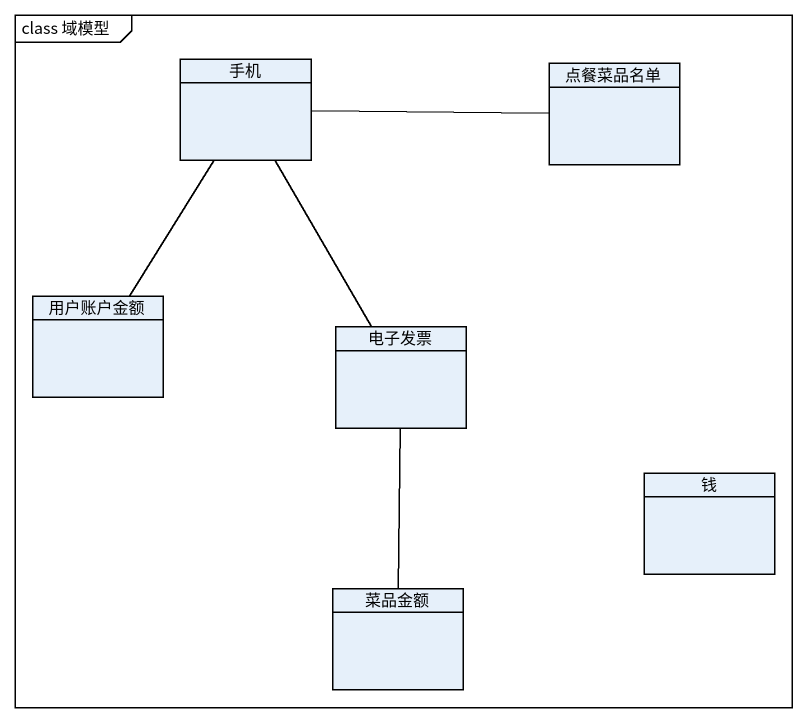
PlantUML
@startuml
mainframe class 域模型
hide circle
hide empty members
class 手机
class 点餐菜品名单
class 用户账户金额
class 电子发票
class 钱
class 菜品金额
手机 -right- 点餐菜品名单
手机 -- 用户账户金额
手机 -- 电子发票
电子发票 -- 菜品金额
@enduml
